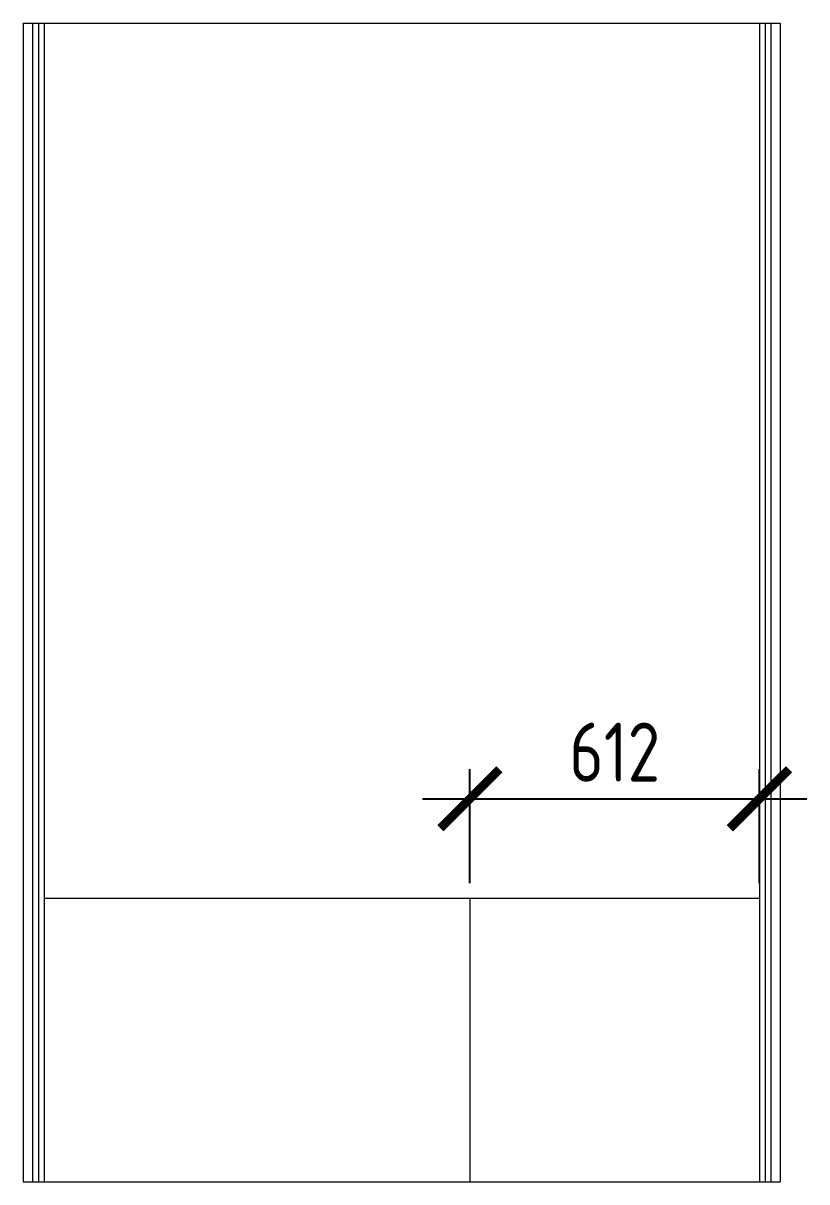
# Model space of a CAD drawing. Header units: millimetres. Extents: x 743280 to 1140305, y -337608 to -106611.
# Drawn here: x 1138649 to 1140305, y -290070 to -287620 of the extents above; entities that cross this region are included whole.
import ezdxf

# ---------------------------------------------------------------- set-up
doc = ezdxf.new("R2010")
doc.units = ezdxf.units.MM
doc.header["$PDMODE"] = 35
doc.layers.get('Defpoints').update_dxf_attribs({"color": 9})
doc.layers.add('ТОНКИЕ', color=250, linetype='Continuous', lineweight=13)
doc.styles.add('GOST 2.304', font='CS_Gost2304.shx')
doc.dimstyles.new('СПДС', dxfattribs={"dimtxt": 2.5, "dimasz": 2.5, "dimexe": 1.25, "dimexo": 0.625, "dimtad": 1, "dimdec": 0, "dimtxsty": 'GOST 2.304', "dimblk": 'ARCHTICK', "dimblk1": 'ARCHTICK', "dimblk2": 'ARCHTICK', "dimcen": 2.5, "dimdle": 2, "dimadec": 0, "dimazin": 2, "dimtfac": 0.75, "dimtdec": 4, "dimtmove": 1, "dimatfit": 3, "dimfxl": 1, "dimtolj": 1, "dimarcsym": 1})

# ---------------------------------------------------------------- blocks, each defined once
blk = doc.blocks.new('_ArchTick')
at = {"color": 0, "linetype": 'ByBlock', "const_width": 0.15}
blk.add_lwpolyline([(-0.5, -0.5), (0.5, 0.5)], dxfattribs=at)
blk = doc.blocks.new('*D543')
at = {"layer": 'Defpoints', "color": 0, "ltscale": 50, "transparency": 16777216}
for p in [(1140205, -289259.7), (1139593, -289469.7), (1140205, -289469.7)]:
    blk.add_point(p, dxfattribs=at)
at = {"layer": 'ТОНКИЕ', "color": 0, "lineweight": -2, "ltscale": 50, "transparency": 16777216}
for p, q in [((1139593, -289438.5), (1139593, -289197.2)), ((1140205, -289438.5), (1140205, -289197.2)), ((1139493, -289259.7), (1140305, -289259.7))]:
    blk.add_line(p, q, dxfattribs=at)
at = {"layer": 'ТОНКИЕ', "color": 0, "lineweight": -2, "ltscale": 50, "transparency": 16777216, "xscale": 125, "yscale": 125, "zscale": 125, "rotation": 180}
blk.add_blockref('_ArchTick', (1139593, -289259.7), dxfattribs=at)
at = {"layer": 'ТОНКИЕ', "color": 0, "lineweight": -2, "ltscale": 50, "transparency": 16777216, "xscale": 125, "yscale": 125, "zscale": 125}
blk.add_blockref('_ArchTick', (1140205, -289259.7), dxfattribs=at)
at = {"layer": 'ТОНКИЕ', "color": 0, "ltscale": 50, "transparency": 16777216, "insert": (1139899, -289161.1), "char_height": 125, "attachment_point": 5, "style": 'GOST 2.304'}
blk.add_mtext('\\A1;612', dxfattribs=at)

msp = doc.modelspace()

# ---------------------------------------------------------------- linework, layer by layer
at = {"layer": 'ТОНКИЕ', "ltscale": 50}
for p, q in [((1138649, -287619.7), (1140249, -287619.7)), ((1138649, -287619.7), (1138649, -290069.7)), ((1138669, -287619.7), (1138669, -290069.7)), ((1138681, -287619.7), (1138681, -290069.7)), ((1138693, -287619.7), (1138693, -290069.7)), ((1140205, -287619.7), (1140205, -290069.7)), ((1140217, -287619.7), (1140217, -290069.7)), ((1140229, -287619.7), (1140229, -290069.7)), ((1140249, -287619.7), (1140249, -290069.7)), ((1138693, -289469.7), (1140205, -289469.7)), ((1139593, -289469.7), (1139593, -290069.7)), ((1138649, -290069.7), (1140249, -290069.7))]:
    msp.add_line(p, q, dxfattribs=at)

# ---------------------------------------------------------------- dimensions: what is measured, and where the dimension line sits
dim = msp.add_linear_dim(base=(1140205, -289259.7), p1=(1139593, -289469.7), p2=(1140205, -289469.7), dimstyle='СПДС', override={"dimscale": 50}, dxfattribs=at)
dim.commit()
dim.dimension.update_dxf_attribs({"geometry": '*D543', "text_midpoint": (1139899, -289161.1)})

doc.saveas('drawing.dxf')
